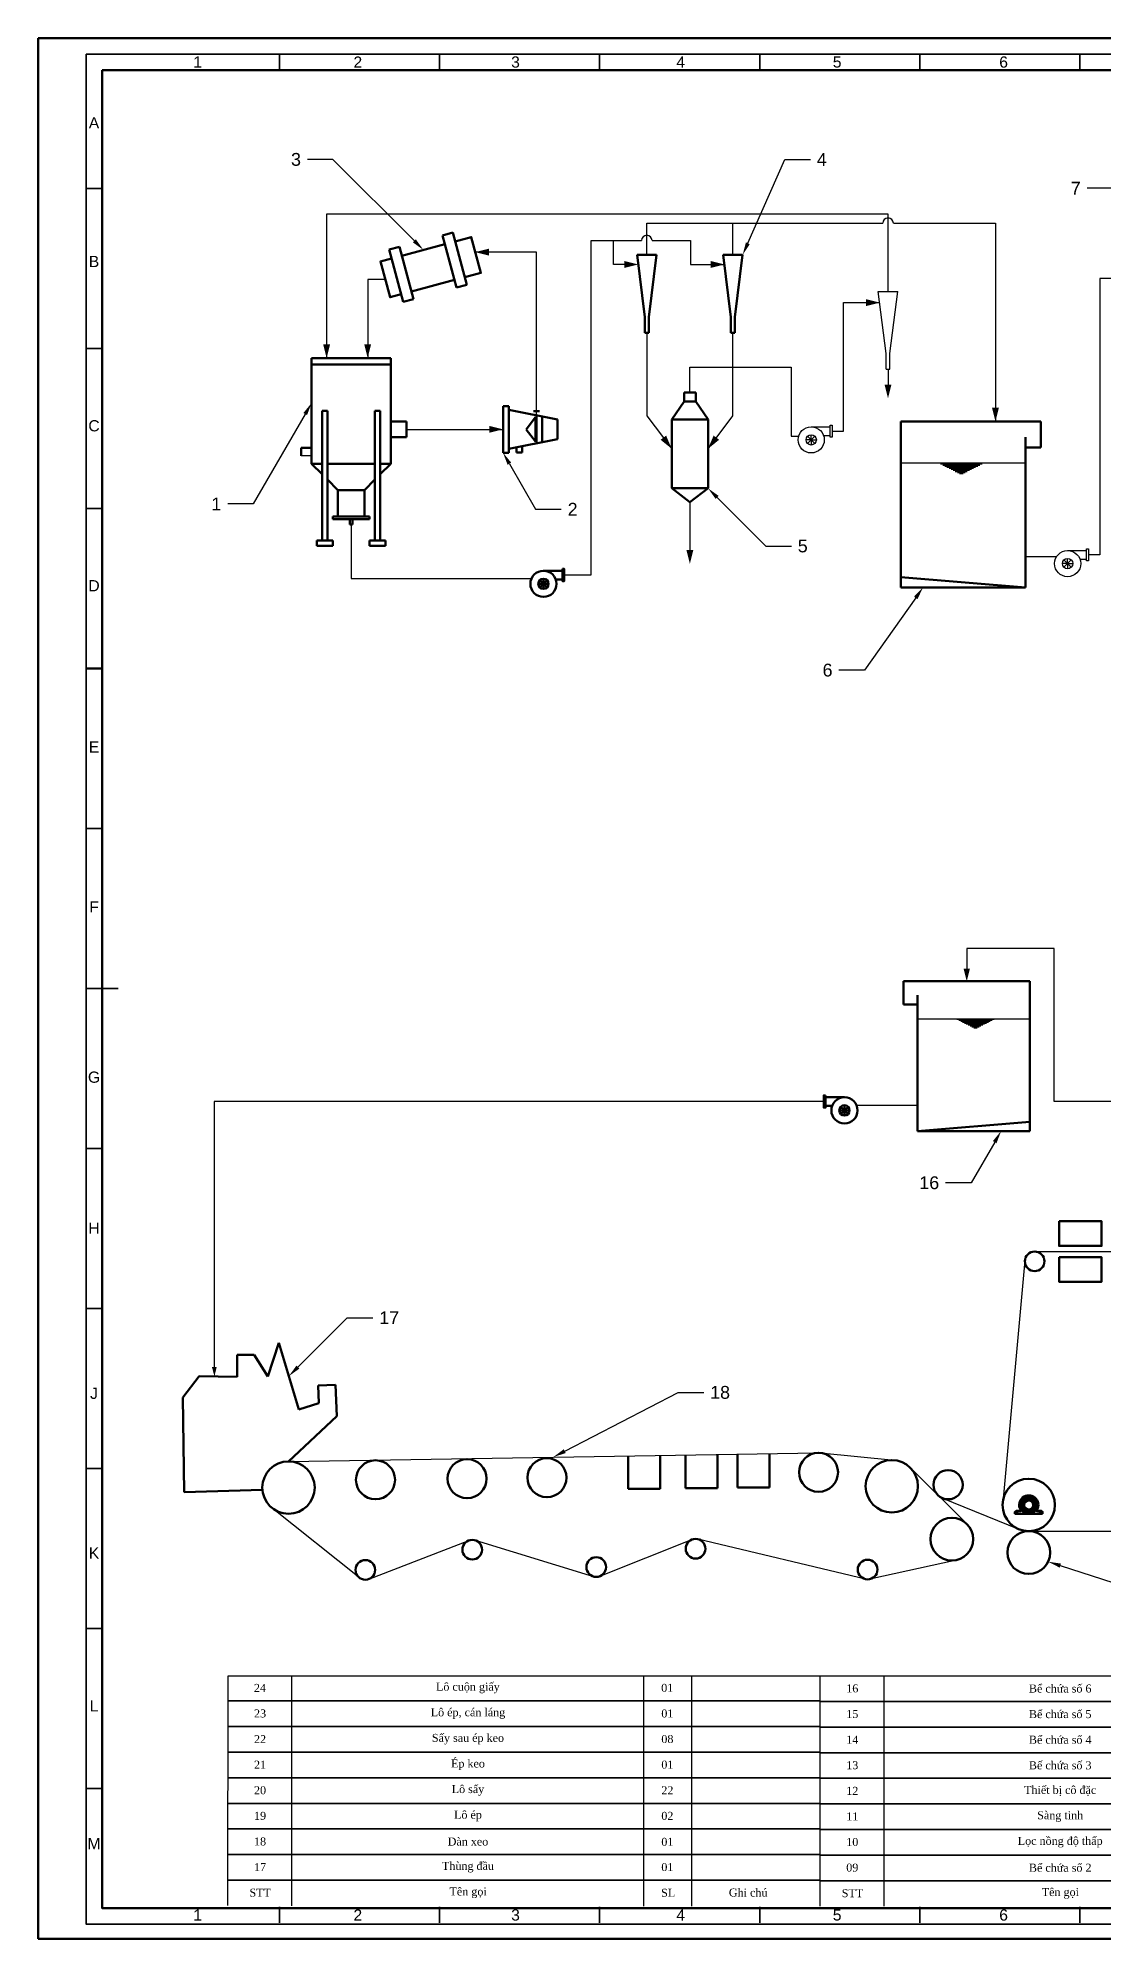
# Model space of a CAD drawing. Header units: millimetres. Extents: x 46 to 1471, y 49 to 643.
# Drawn here: x 46 to 379, y 49 to 643 of the extents above; entities that cross this region are included whole.
import ezdxf
from ezdxf import colors
from ezdxf.entities.mleader import LeaderData, LeaderLine
from ezdxf.enums import TextEntityAlignment as Align
from ezdxf.math import Vec2, Vec3

# ---------------------------------------------------------------- set-up
doc = ezdxf.new("R2010")
doc.units = ezdxf.units.MM
for name, pattern in [('ACAD_ISO02W100', [15, 12, -3]), ('ACAD_ISO04W100', [30, 24, -3, 0, -3]), ('Comos_1', [0])]:
    doc.linetypes.add(name, pattern=pattern)
doc.layers.get('0').update_dxf_attribs({"lineweight": 50})
for name, color, linetype, lineweight in [('11', 7, 'Continuous', 70), ('65', 7, 'Continuous', 50), ('chu', 7, 'Continuous', 25), ('Lien_Dam', 7, 'Continuous', 30), ('Lien_Manh', 7, 'Continuous', 30), ('NET MANH', 7, 'Continuous', 35), ('netdam', 7, 'Continuous', 50), ('netdut', 5, 'ACAD_ISO02W100', 25), ('netmanh', 1, 'Continuous', 25), ('truc', 3, 'ACAD_ISO04W100', 25)]:
    doc.layers.add(name, color=color, linetype=linetype, lineweight=lineweight)
doc.styles.get("Standard").update_dxf_attribs({"font": 'arial.ttf'})
doc.styles.add('VnArialH', font='VHARIAL.TTF', dxfattribs={"width": 0.8, "oblique": 15, "height": 5})

# ---------------------------------------------------------------- blocks, each defined once
blk = doc.blocks.new('*U227')
at = {"layer": 'netdam'}
for radius in [0.187, 0.101]:
    blk.add_circle((0, 0), radius, dxfattribs=at)
blk = doc.blocks.new('*U228')
at = {"layer": 'netdam', "color": 0, "linetype": 'ByBlock', "lineweight": -2, "transparency": 16777216}
for p, rotation in [((53.69, 13.21), 60.00000000000001), ((57.47, 15.39), 300.0000000000001), ((58.73, 13.21), 240), ((54.95, 11.02), 120), ((57.47, 11.02), 180)]:
    blk.add_blockref('*U227', p, dxfattribs=dict(at, rotation=rotation))
blk.add_blockref('*U227', (54.95, 15.39), dxfattribs=at)
blk = doc.blocks.new('*U225')
at = {"layer": 'netdam'}
blk.add_circle((0, 0), 0.036, dxfattribs=at)
at = {"layer": 'netmanh'}
blk.add_arc((0, 0), 0.0432, 278.54467, 194.54467, dxfattribs=at)
at = {"layer": 'truc'}
blk.add_line((0, 0.04), (0, -0.04), dxfattribs=at)
blk = doc.blocks.new('*U226')
at = {"layer": 'truc', "color": 0, "linetype": 'ByBlock', "lineweight": -2, "transparency": 16777216}
for p, rotation in [((188.43, 72.54), 59.99999999999999), ((191.12, 72.54), 299.9999999999999), ((188.43, 70.98), 120), ((189.77, 70.21), 180), ((191.12, 70.98), 240)]:
    blk.add_blockref('*U225', p, dxfattribs=dict(at, rotation=rotation))
blk.add_blockref('*U225', (189.77, 73.32), dxfattribs=at)

msp = doc.modelspace()

# ---------------------------------------------------------------- linework, layer by layer
for p, q in [((887.27, 643.31), (46.27, 643.31)), ((46.27, 643.31), (46.27, 49.31)), ((56.27, 643.31), (46.27, 643.31)), ((46.27, 643.31), (46.27, 633.31)), ((66.27, 446.31), (61.27, 446.31)), ((46.27, 49.31), (46.27, 59.31)), ((46.27, 49.31), (887.27, 49.31)), ((46.27, 49.31), (56.27, 49.31))]:
    msp.add_line(p, q)
for points in [[(233.82, 572.55, 0, 2.16, 0), (229.5, 572.55, 2.16, 2.16, 0)], [(311.88, 535.04, 2.16, 0, 0), (311.88, 530.72, 0, 0, 0)], [(345.45, 527.79, 2.16, 0, 0), (345.45, 523.47, 0, 0, 0)]]:
    msp.add_lwpolyline(points, format="xyseb")
at = {"layer": '11'}
msp.add_lwpolyline([(66.27, 633.31), (877.31, 633.31), (877.31, 58.98), (66.27, 58.98)], close=True, dxfattribs=at)
at = {"layer": '65', "color": 7, "linetype": 'Comos_1', "lineweight": 70}
for p, q in [((315.92, 523.47), (359.66, 523.47)), ((315.92, 523.47), (315.92, 471.63)), ((359.66, 515.37), (359.66, 523.47)), ((354.8, 471.63), (354.8, 518.61)), ((359.66, 515.37), (354.8, 515.37)), ((315.92, 474.87), (354.8, 471.63)), ((315.92, 471.63), (354.8, 471.63))]:
    msp.add_line(p, q, dxfattribs=at)
at = {"layer": '65', "color": 7, "linetype": 'Comos_1', "lineweight": 25}
for p, q in [((354.8, 510.51), (315.92, 510.51)), ((328.29, 510.21), (341.25, 510.21)), ((329.01, 509.86), (340.54, 509.86)), ((329.65, 509.53), (339.89, 509.53)), ((330.3, 509.21), (339.25, 509.21)), ((330.95, 508.89), (338.6, 508.89)), ((331.6, 508.56), (337.95, 508.56)), ((332.25, 508.24), (337.3, 508.24)), ((332.89, 507.91), (336.65, 507.91)), ((333.54, 507.59), (336.01, 507.59)), ((334.19, 507.27), (335.36, 507.27))]:
    msp.add_line(p, q, dxfattribs=at)
at = {"layer": 'Lien_Dam'}
for p, q in [((229.5, 572.55), (226.14, 572.55)), ((308.84, 564.13), (314.91, 564.13)), ((311.27, 544.69), (308.84, 564.13)), ((312.48, 544.69), (314.91, 564.13)), ((311.27, 539.83), (311.27, 544.69)), ((312.48, 539.83), (312.48, 544.69)), ((311.27, 539.83), (311.88, 539.83)), ((311.88, 539.83), (312.48, 539.83)), ((287.88, 517.74), (286.27, 517.74)), ((287.88, 517.74), (286.74, 518.88)), ((287.88, 517.74), (286.74, 516.6)), ((287.88, 521.83), (293.81, 521.83)), ((287.88, 517.74), (287.88, 519.35)), ((287.88, 517.74), (289.02, 518.88)), ((287.88, 517.74), (287.88, 516.13)), ((287.88, 517.74), (289.02, 516.6)), ((287.88, 517.74), (289.49, 517.74)), ((291.73, 519.14), (293.81, 519.14)), ((131.76, 512.78), (128.46, 512.78)), ((368, 483.17), (373.92, 483.17)), ((368, 479.08), (366.38, 479.08)), ((368, 479.08), (366.86, 480.22)), ((368, 479.08), (366.86, 477.93)), ((368, 479.08), (368, 480.69)), ((368, 479.08), (369.14, 480.22)), ((368, 479.08), (368, 477.46)), ((368, 479.08), (369.14, 477.93)), ((368, 479.08), (369.61, 479.08)), ((371.84, 480.48), (373.92, 480.48)), ((357.7, 264.13), (386.26, 264.13)), ((354.65, 261.34), (347.71, 185.68)), ((124.54, 198.56), (290.06, 201.24)), ((290.76, 201.21), (313.86, 198.93)), ((336.54, 179), (318.82, 196.59)), ((328.93, 187.03), (352.78, 177.35)), ((146.64, 162.24), (119.43, 183.98)), ((149.66, 161.78), (180.84, 173.81)), ((180.84, 173.81), (180.84, 173.81)), ((182.84, 173.88), (219.8, 162.59)), ((221.82, 162.68), (250.62, 174.11)), ((304.79, 161.78), (252.46, 174.24)), ((355.86, 176.75), (388.1, 176.75)), ((333.26, 167.72), (306.16, 161.77)), ((105.61, 59.74), (105.65, 131.52)), ((105.65, 131.52), (475.68, 131.52)), ((125.61, 59.72), (125.61, 131.52)), ((235.62, 59.61), (235.62, 131.52)), ((250.62, 59.61), (250.62, 131.52)), ((290.67, 59.56), (290.71, 131.69)), ((310.67, 59.55), (310.67, 131.52))]:
    msp.add_line(p, q, dxfattribs=at)
for points in [[(293.81, 522.38), (294.38, 522.38), (294.38, 518.61), (293.81, 518.61)], [(373.92, 483.72), (374.5, 483.72), (374.5, 479.95), (373.92, 479.95)]]:
    msp.add_lwpolyline(points, close=True, dxfattribs=at)
for centre, radius in [((287.88, 517.74), 4.09), ((287.88, 517.74), 1.61), ((368, 479.08), 4.09), ((368, 479.08), 1.61)]:
    msp.add_circle(centre, radius, dxfattribs=at)
at = {"layer": 'Lien_Manh'}
for p, q in [((311.88, 588.24), (136.45, 588.24)), ((136.45, 588.24), (136.45, 543.29)), ((311.88, 564.13), (311.88, 588.24)), ((236.49, 575.52), (236.49, 585.42)), ((236.49, 585.42), (310.22, 585.42)), ((263.42, 575.52), (263.42, 585.42)), ((313.54, 585.42), (345.45, 585.42)), ((345.45, 585.42), (345.45, 523.47)), ((202.03, 576.41), (182.89, 576.41)), ((202.03, 525.37), (202.03, 576.41)), ((219.1, 475.52), (219.1, 580)), ((219.1, 580), (234.83, 580)), ((226.14, 572.55), (226.14, 580)), ((238.15, 580), (250.17, 580)), ((250.17, 580), (250.17, 572.55)), ((250.17, 572.55), (260.75, 572.55)), ((154.76, 567.89), (149.28, 567.89)), ((149.28, 567.89), (149.28, 543.29)), ((382.52, 568.2), (378.04, 568.2)), ((378.04, 568.2), (378.04, 481.83)), ((297.97, 520.5), (297.97, 560.63)), ((297.97, 560.63), (309.28, 560.63)), ((236.49, 551.22), (236.49, 525.27)), ((263.42, 525.27), (263.42, 551.22)), ((249.95, 532.5), (249.95, 540.51)), ((249.95, 540.51), (281.6, 540.51)), ((281.6, 540.51), (281.6, 518.92)), ((311.88, 539.83), (311.88, 535.04)), ((236.49, 525.27), (244.28, 514.97)), ((255.63, 514.97), (263.42, 525.27)), ((161.44, 521.03), (191.57, 521.03)), ((281.6, 518.92), (283.96, 518.92)), ((294.38, 520.5), (297.97, 520.5)), ((249.95, 498.31), (249.95, 483.33)), ((144.13, 491.34), (144.13, 474.44)), ((354.8, 481.35), (364.6, 481.35)), ((378.04, 481.83), (374.5, 481.83)), ((210.71, 475.52), (219.1, 475.52)), ((144.13, 474.44), (200.48, 474.44)), ((363.82, 358.85), (336.48, 358.85)), ((336.48, 358.85), (336.48, 352.47)), ((363.82, 310.99), (363.82, 358.85)), ((101.36, 310.99), (101.36, 228.08)), ((291.77, 310.99), (101.36, 310.99)), ((321.13, 309.74), (302.07, 309.74)), ((381.88, 310.99), (363.82, 310.99))]:
    msp.add_line(p, q, dxfattribs=at)
for points in [[(182.89, 576.41, 0, 2.16, 0), (187.21, 576.41, 2.16, 2.16, 0)], [(260.75, 572.55, 0, 2.16, 0), (256.43, 572.55, 2.16, 2.16, 0)], [(309.28, 560.63, 0, 2.16, 0), (304.96, 560.63, 2.16, 2.16, 0)], [(136.45, 543.29, 0, 2.16, 0), (136.45, 547.61, 2.16, 2.16, 0)], [(149.28, 543.29, 0, 2.16, 0), (149.28, 547.61, 2.16, 2.16, 0)], [(191.57, 521.03, 0, 2.16, 0), (187.25, 521.03, 2.16, 2.16, 0)], [(244.28, 514.97, 0, 2.16, 0), (241.68, 518.42, 2.16, 2.16, 0)], [(255.63, 514.97, 0, 2.16, 0), (258.23, 518.42, 2.16, 2.16, 0)], [(249.95, 483.33, 2.16, 0, 0), (249.95, 479.01, 0, 0, 0)], [(336.48, 352.47, 1.95, 0, 0), (336.48, 348.57, 0, 0, 0)]]:
    msp.add_lwpolyline(points, format="xyseb", dxfattribs=at)
for centre in [(311.88, 585.42), (236.49, 580)]:
    msp.add_arc(centre, 1.66, 0, 180, dxfattribs=at)
at = {"layer": 'NET MANH'}
for p, q in [((121.77, 633.31), (121.77, 638.31)), ((171.77, 633.31), (171.77, 638.31)), ((221.77, 633.31), (221.77, 638.31)), ((271.77, 633.31), (271.77, 638.31)), ((321.77, 633.31), (321.77, 638.31)), ((371.77, 633.31), (371.77, 638.31)), ((66.27, 596.31), (61.27, 596.31)), ((66.27, 546.31), (61.27, 546.31)), ((66.27, 496.31), (61.27, 496.31)), ((66.27, 396.31), (61.27, 396.31)), ((71.27, 346.31), (61.27, 346.31)), ((66.27, 296.31), (61.27, 296.31)), ((66.27, 246.31), (61.27, 246.31)), ((66.27, 196.31), (61.27, 196.31)), ((66.27, 146.31), (61.27, 146.31)), ((105.65, 123.69), (290.62, 123.69)), ((290.74, 123.52), (475.68, 123.52)), ((105.68, 115.69), (290.62, 115.69)), ((290.74, 115.52), (475.68, 115.52)), ((105.68, 107.69), (290.62, 107.69)), ((290.74, 107.52), (420.68, 107.52)), ((66.27, 96.31), (61.27, 96.31)), ((105.68, 99.69), (290.62, 99.69)), ((290.74, 99.52), (475.68, 99.52)), ((105.68, 91.69), (290.62, 91.69)), ((290.74, 91.52), (475.68, 91.52)), ((105.68, 83.69), (290.62, 83.69)), ((290.74, 83.52), (475.68, 83.52)), ((105.68, 75.69), (290.62, 75.69)), ((290.74, 75.52), (475.68, 75.52)), ((105.68, 67.69), (290.62, 67.69)), ((290.74, 67.52), (475.68, 67.52)), ((121.77, 59.31), (121.77, 54.31)), ((171.77, 59.31), (171.77, 54.31)), ((221.77, 59.31), (221.77, 54.31)), ((271.77, 59.31), (271.77, 54.31)), ((321.77, 59.31), (321.77, 54.31)), ((371.77, 59.31), (371.77, 54.31))]:
    msp.add_line(p, q, dxfattribs=at)
msp.add_lwpolyline([(61.27, 638.31), (882.31, 638.31), (882.31, 53.98), (61.27, 53.98)], close=True, dxfattribs=at)
at = {"layer": 'netdam'}
for p, q in [((175.92, 582.51), (172.69, 581.64)), ((180.29, 566.22), (175.92, 582.51)), ((159.25, 578.04), (156.01, 577.18)), ((156.01, 577.18), (160.38, 560.88)), ((163.61, 561.75), (159.25, 578.04)), ((172.69, 581.64), (177.05, 565.35)), ((233.45, 575.52), (239.53, 575.52)), ((235.88, 556.08), (233.45, 575.52)), ((237.1, 556.08), (239.53, 575.52)), ((260.38, 575.52), (266.45, 575.52)), ((262.81, 556.08), (260.38, 575.52)), ((264.02, 556.08), (266.45, 575.52)), ((177.05, 565.35), (180.29, 566.22)), ((160.38, 560.88), (163.61, 561.75)), ((235.88, 551.22), (235.88, 556.08)), ((237.1, 551.22), (237.1, 556.08)), ((262.81, 551.22), (262.81, 556.08)), ((264.02, 551.22), (264.02, 556.08)), ((235.88, 551.22), (236.49, 551.22)), ((236.49, 551.22), (237.1, 551.22)), ((262.81, 551.22), (263.42, 551.22)), ((263.42, 551.22), (264.02, 551.22)), ((131.76, 543.29), (131.76, 515.25)), ((156.5, 543.29), (131.76, 543.29)), ((131.76, 541.34), (156.5, 541.34)), ((156.5, 523.5), (156.5, 543.29)), ((248.13, 529.76), (244.28, 524.09)), ((248.13, 532.5), (251.78, 532.5)), ((248.13, 532.5), (248.13, 529.76)), ((248.13, 529.76), (251.78, 529.76)), ((251.78, 532.5), (251.78, 529.76)), ((251.78, 529.76), (255.63, 524.09)), ((135.05, 526.8), (135.05, 486.28)), ((135.05, 526.8), (136.7, 526.8)), ((136.7, 526.8), (136.7, 486.28)), ((153.2, 526.8), (151.55, 526.8)), ((151.55, 526.8), (151.55, 486.28)), ((153.2, 526.8), (153.2, 486.28)), ((161.44, 523.5), (156.5, 523.5)), ((156.5, 523.5), (156.5, 518.55)), ((161.44, 518.55), (161.44, 523.5)), ((193.4, 528.32), (191.57, 528.32)), ((191.57, 528.32), (191.57, 513.74)), ((193.4, 527.1), (193.4, 528.32)), ((193.4, 527.1), (193.4, 514.95)), ((208.58, 524.06), (193.4, 527.1)), ((201.73, 524.83), (198.81, 521.03)), ((202.03, 526.75), (201.08, 526.75)), ((201.73, 524.83), (201.73, 517.22)), ((202.03, 526.75), (202.98, 526.75)), ((202.03, 525.37), (202.03, 516.68)), ((203.82, 525.02), (203.82, 517.03)), ((208.58, 517.99), (208.58, 524.06)), ((244.28, 524.09), (244.28, 502.61)), ((255.63, 524.09), (244.28, 524.09)), ((255.63, 502.61), (255.63, 524.09)), ((156.5, 510.3), (156.5, 518.55)), ((156.5, 518.55), (161.44, 518.55)), ((193.4, 514.95), (208.58, 517.99)), ((201.73, 517.22), (198.81, 521.03)), ((128.46, 512.78), (128.46, 515.25)), ((128.46, 515.25), (131.76, 515.25)), ((131.76, 515.25), (131.76, 512.78)), ((131.76, 512.78), (131.76, 510.3)), ((191.57, 513.74), (193.4, 513.74)), ((193.4, 513.74), (193.4, 514.95)), ((195.78, 515.43), (195.78, 513.84)), ((195.78, 513.84), (197.6, 513.84)), ((197.6, 513.84), (197.6, 515.79)), ((131.76, 510.3), (135.05, 510.3)), ((131.76, 510.3), (135.05, 507.01)), ((136.7, 510.3), (151.55, 510.3)), ((136.7, 505.36), (140, 502.06)), ((148.25, 502.06), (151.55, 505.36)), ((153.2, 510.3), (156.5, 510.3)), ((153.2, 507.01), (156.5, 510.3)), ((140, 502.06), (148.25, 502.06)), ((140, 502.06), (140, 493.81)), ((148.25, 493.81), (148.25, 502.06)), ((244.28, 502.61), (255.63, 502.61)), ((244.28, 502.61), (249.95, 498.31)), ((249.95, 498.31), (255.63, 502.61)), ((140, 493.81), (138.35, 493.81)), ((138.35, 493.81), (138.35, 492.99)), ((140, 493.81), (148.25, 493.81)), ((149.9, 493.81), (148.25, 493.81)), ((149.9, 492.99), (149.9, 493.81)), ((149.9, 493.81), (149.9, 492.99)), ((138.35, 492.99), (149.9, 492.99)), ((143.71, 492.99), (143.71, 491.34)), ((143.71, 491.34), (144.54, 491.34)), ((144.54, 492.99), (144.54, 491.34)), ((135.05, 486.28), (133.4, 486.28)), ((133.4, 486.28), (133.4, 484.63)), ((133.4, 484.63), (138.35, 484.63)), ((136.7, 486.28), (135.05, 486.28)), ((138.35, 486.28), (136.7, 486.28)), ((138.35, 484.63), (138.35, 486.28)), ((149.9, 484.63), (149.9, 486.28)), ((149.9, 486.28), (151.55, 486.28)), ((154.85, 484.63), (149.9, 484.63)), ((151.55, 486.28), (153.2, 486.28)), ((153.2, 486.28), (154.85, 486.28)), ((154.85, 486.28), (154.85, 484.63)), ((204.21, 476.85), (210.14, 476.85)), ((204.21, 472.76), (202.6, 472.76)), ((204.21, 472.76), (203.07, 473.9)), ((204.21, 472.76), (203.07, 471.62)), ((204.21, 472.76), (204.21, 474.37)), ((204.21, 472.76), (205.35, 473.9)), ((204.21, 472.76), (204.21, 471.14)), ((204.21, 472.76), (205.35, 471.62)), ((204.21, 472.76), (205.82, 472.76)), ((208.06, 474.16), (210.14, 474.16)), ((298.27, 312.32), (292.34, 312.32)), ((294.42, 309.63), (292.34, 309.63)), ((298.27, 308.23), (297.13, 309.37)), ((298.27, 308.23), (298.27, 309.84)), ((298.27, 308.23), (299.41, 309.37)), ((298.27, 308.23), (296.66, 308.23)), ((298.27, 308.23), (297.13, 307.09)), ((298.27, 308.23), (298.27, 306.62)), ((298.27, 308.23), (299.88, 308.23)), ((298.27, 308.23), (299.41, 307.09)), ((108.45, 225), (108.53, 231.87)), ((108.53, 231.87), (113.83, 231.81)), ((113.83, 231.81), (113.83, 231.81)), ((113.83, 231.81), (118.07, 225.12)), ((118.07, 225.12), (121.52, 235.6)), ((121.52, 235.6), (127.82, 214.81)), ((91.49, 218.48), (96.63, 225.13)), ((96.63, 225.13), (108.45, 225)), ((133.84, 222.24), (139.22, 222.46)), ((134.06, 216.7), (133.84, 222.24)), ((139.22, 222.46), (139.62, 212.63)), ((91.89, 188.89), (91.49, 218.48)), ((127.82, 214.81), (134.06, 216.7)), ((139.62, 212.63), (124.54, 198.56)), ((230.65, 200.28), (230.65, 189.98)), ((240.65, 189.98), (240.65, 200.44)), ((248.56, 200.57), (248.56, 190.2)), ((248.56, 200.57), (248.56, 190.2)), ((258.56, 190.2), (258.56, 200.73)), ((258.56, 190.2), (258.56, 200.73)), ((264.79, 200.83), (264.79, 190.4)), ((274.79, 190.4), (274.79, 201)), ((248.56, 190.2), (258.56, 190.2)), ((248.56, 190.2), (258.56, 190.2)), ((264.79, 190.4), (274.79, 190.4)), ((91.89, 188.89), (116.38, 189.7)), ((230.65, 189.98), (240.65, 189.98)), ((351.54, 182.2), (351.54, 182.78)), ((355.86, 182.2), (351.54, 182.2)), ((351.61, 182.85), (353.36, 183.02)), ((351.83, 182.99), (351.83, 182.94)), ((351.9, 183.06), (353.3, 183.06)), ((355.57, 182.23), (355.57, 182.34)), ((355.86, 182.2), (360.18, 182.2)), ((356.15, 182.23), (356.15, 182.34)), ((360.12, 182.85), (358.37, 183.02)), ((359.82, 183.06), (358.42, 183.06)), ((359.89, 182.99), (359.89, 182.94)), ((360.18, 182.2), (360.18, 182.78))]:
    msp.add_line(p, q, dxfattribs=at)
at = {"layer": 'netdam', "color": 7, "linetype": 'Comos_1', "lineweight": 70}
for p, q in [((356.23, 348.57), (316.74, 348.57)), ((316.74, 341.26), (316.74, 348.57)), ((356.23, 348.57), (356.23, 301.77)), ((316.74, 341.26), (321.13, 341.26)), ((321.13, 301.77), (321.13, 344.19)), ((356.23, 304.7), (321.13, 301.77)), ((356.23, 301.77), (321.13, 301.77))]:
    msp.add_line(p, q, dxfattribs=at)
at = {"layer": 'netdam', "color": 7, "linetype": 'Comos_1', "lineweight": 25}
for p, q in [((321.13, 336.87), (356.23, 336.87)), ((345.05, 336.61), (333.35, 336.61)), ((344.41, 336.29), (334, 336.29)), ((343.82, 336), (334.58, 336)), ((343.24, 335.7), (335.17, 335.7)), ((342.65, 335.41), (335.75, 335.41)), ((342.07, 335.12), (336.34, 335.12)), ((341.48, 334.83), (336.92, 334.83)), ((340.9, 334.53), (337.51, 334.53)), ((340.31, 334.24), (338.09, 334.24)), ((339.73, 333.95), (338.68, 333.95))]:
    msp.add_line(p, q, dxfattribs=at)
at = {"layer": 'netdam'}
for points in [[(173.42, 578.89), (159.98, 575.29)], [(179.66, 568.56), (184.64, 569.9), (181.64, 581.09), (176.66, 579.76)], [(156.75, 574.42), (153.26, 573.49), (156.26, 562.29), (159.75, 563.23)], [(162.98, 564.09), (176.42, 567.7)]]:
    msp.add_lwpolyline(points, dxfattribs=at)
for points in [[(210.14, 477.4), (210.71, 477.4), (210.71, 473.63), (210.14, 473.63)], [(292.34, 312.88), (291.77, 312.88), (291.77, 309.1), (292.34, 309.1)], [(365.33, 273.58), (378.63, 273.58), (378.63, 265.9), (365.33, 265.9)], [(365.33, 262.35), (378.63, 262.35), (378.63, 254.68), (365.33, 254.68)]]:
    msp.add_lwpolyline(points, close=True, dxfattribs=at)
msp.add_lwpolyline([(101.36, 228.08, 1.5, 0, 0), (101.4, 225.08, 0, 0, 0)], format="xyseb", dxfattribs=at)
for centre, radius in [((204.21, 472.76), 4.09), ((204.21, 472.76), 1.61), ((298.27, 308.23), 4.09), ((298.27, 308.23), 1.61), ((357.7, 261.06), 3.07), ((124.54, 190.37), 8.18), ((151.73, 192.79), 6.1), ((180.35, 193.15), 6.1), ((205.29, 193.46), 6.1), ((290.16, 195.14), 6.1), ((313.06, 190.78), 8.18), ((330.65, 191.25), 4.56), ((355.86, 184.93), 8.18), ((355.86, 184.93), 2.3), ((355.86, 184.93), 1.92), ((355.86, 184.93), 1.7), ((355.86, 184.93), 1.41), ((331.82, 174.25), 6.69), ((355.86, 182.41), 0.114), ((181.95, 170.95), 3.07), ((251.75, 171.26), 3.07), ((355.86, 170.06), 6.69), ((148.56, 164.64), 3.07), ((220.69, 165.53), 3.07), ((305.5, 164.76), 3.07)]:
    msp.add_circle(centre, radius, dxfattribs=at)
for centre, radius, start, end in [((355.86, 184.93), 3, 331.15406, 208.84594), ((355.86, 184.93), 2.72, 276.07566, 263.92434), ((351.61, 182.78), 0.072, 96, 180), ((351.76, 182.94), 0.072, 276, 0), ((351.9, 182.99), 0.072, 90, 180), ((352.99, 183.35), 0.288, 270, 28.84594), ((353.3, 183.35), 0.288, 270, 31.75686), ((353.33, 183.31), 0.288, 275.45498, 32.73081), ((355.86, 182.34), 0.288, 0, 180), ((358.39, 183.31), 0.288, 147.26919, 264.54502), ((358.42, 183.35), 0.288, 148.24314, 270), ((358.74, 183.35), 0.288, 151.15406, 270), ((359.82, 182.99), 0.072, 0, 90), ((359.97, 182.94), 0.072, 180, 264), ((360.11, 182.78), 0.072, 0, 84)]:
    msp.add_arc(centre, radius, start, end, dxfattribs=at)
at = {"layer": 'netdut'}
for p, q in [((351.9, 183.03), (351.9, 183.06)), ((352.26, 183.03), (351.9, 183.03)), ((352.05, 182.2), (352.05, 183.03)), ((352.26, 182.2), (352.26, 183.03)), ((352.26, 183.03), (352.62, 183.03)), ((352.48, 182.2), (352.48, 183.03)), ((352.62, 183.03), (352.62, 183.06)), ((359.1, 183.03), (359.1, 183.06)), ((359.46, 183.03), (359.1, 183.03)), ((359.25, 182.2), (359.25, 183.03)), ((359.46, 182.2), (359.46, 183.03)), ((359.46, 183.03), (359.82, 183.03)), ((359.68, 182.2), (359.68, 183.03)), ((359.82, 183.03), (359.82, 183.06))]:
    msp.add_line(p, q, dxfattribs=at)
at = {"layer": 'netmanh'}
msp.add_arc((355.86, 182.41), 0.144, 255, 215, dxfattribs=at)
at = {"layer": 'truc'}
for radius in [2.52, 1.56]:
    msp.add_circle((355.86, 184.93), radius, dxfattribs=at)

# ---------------------------------------------------------------- block references
at = {"layer": 'netdam'}
msp.add_blockref('*U228', (299.65, 171.73), dxfattribs=at)
at = {"layer": 'truc'}
msp.add_blockref('*U226', (166.09, 113.17), dxfattribs=at)

# ---------------------------------------------------------------- texts
at = {"style": 'VnArialH'}
for s, p in [('1', (96.14, 635.81)), ('2', (146.2, 635.81)), ('3', (195.48, 635.81)), ('4', (247.1, 635.81)), ('5', (295.98, 635.81)), ('6', (347.99, 635.81)), ('A', (63.77, 616.81)), ('B', (63.77, 573.49)), ('c', (63.77, 522.15)), ('d', (63.77, 472.17)), ('e', (63.77, 421.8)), ('f', (63.77, 371.82)), ('g', (63.77, 318.61)), ('h', (63.77, 271.42)), ('j', (63.77, 219.79)), ('k', (63.77, 169.91)), ('l', (63.77, 122.16)), ('m', (63.77, 79.11)), ('1', (96.14, 56.81)), ('2', (146.2, 56.81)), ('3', (195.48, 56.81)), ('4', (247.1, 56.81)), ('5', (295.98, 56.81)), ('6', (347.99, 56.81))]:
    msp.add_text(s, height=3.5, dxfattribs=at).set_placement(p, align=Align.MIDDLE)
at = {"layer": 'chu', "char_height": 2.5, "attachment_point": 5}
for s, width, heights, insert in [('{\\fTimes New Roman|b0|i0|c0|p18;24}', 19.9369, [0], (115.62, 127.77)), ('{\\fTimes New Roman|b0|i0|c0|p18;Lô cuộn giấy}', 110, [0], (180.59, 127.74)), ('{\\fTimes New Roman|b0|i0|c0|p18;01}', 8.1609, [0], (242.89, 127.77)), ('{\\fTimes New Roman|b0|i0|c0|p18;16}', 19.9369, [0], (300.71, 127.6)), ('{\\fTimes New Roman|b0|i0|c0|p18;Bể chứa số 6}', 110, [0], (365.68, 127.56)), ('{\\fTimes New Roman|b0|i0|c0|p18;23}', 19.9369, [0], (115.65, 119.77)), ('{\\fTimes New Roman|b0|i0|c0|p18;Lô ép, cán láng}', 110, [0], (180.62, 119.74)), ('{\\fTimes New Roman|b0|i0|c0|p18;01}', 8.1609, [0], (242.93, 119.77)), ('{\\fTimes New Roman|b0|i0|c0|p18;15}', 19.9369, [0], (300.71, 119.6)), ('{\\fTimes New Roman|b0|i0|c0|p18;Bể chứa số 5}', 110, [0], (365.68, 119.56)), ('{\\fTimes New Roman|b0|i0|c0|p18;22}', 19.9369, [0], (115.65, 111.77)), ('{\\fTimes New Roman|b0|i0|c0|p18;Sấy sau ép keo}', 110, [0], (180.62, 111.74)), ('{\\fTimes New Roman|b0|i0|c0|p18;08}', 5.4037, [2.54], (242.93, 111.77)), ('{\\fTimes New Roman|b0|i0|c0|p18;14}', 19.9369, [0], (300.71, 111.6)), ('{\\fTimes New Roman|b0|i0|c0|p18;Bể chứa số 4}', 110, [0], (365.68, 111.56)), ('{\\fTimes New Roman|b0|i0|c0|p18;21}', 19.9369, [0], (115.65, 103.77)), ('{\\fTimes New Roman|b0|i0|c0|p18;Ép keo}', 110, [0], (180.62, 103.74)), ('{\\fTimes New Roman|b0|i0|c0|p18;01}', 8.1609, [0], (242.93, 103.77)), ('{\\fTimes New Roman|b0|i0|c0|p18;13}', 19.9369, [0], (300.71, 103.6)), ('{\\fTimes New Roman|b0|i0|c0|p18;Bế chứa số 3}', 110, [0], (365.68, 103.56)), ('{\\fTimes New Roman|b0|i0|c0|p18;20}', 19.9369, [0], (115.65, 95.77)), ('{\\fTimes New Roman|b0|i0|c0|p18;Lô sấy}', 110, [0], (180.62, 95.74)), ('{\\fTimes New Roman|b0|i0|c0|p18;22}', 8.1609, [0], (242.93, 95.77)), ('{\\fTimes New Roman|b0|i0|c0|p18;12}', 19.9369, [0], (300.71, 95.6)), ('{\\fTimes New Roman|b0|i0|c0|p18;Thiết bị cô đặc}', 110, [0], (365.68, 95.56)), ('{\\fTimes New Roman|b0|i0|c0|p18;Lô ép}', 110, [0], (180.62, 87.74)), ('{\\fTimes New Roman|b0|i0|c0|p18;Sàng tinh}', 110, [0], (365.68, 87.56)), ('{\\fTimes New Roman|b0|i0|c0|p18;19}', 19.9369, [0], (115.65, 87.77)), ('{\\fTimes New Roman|b0|i0|c0|p18;02}', 8.1609, [0], (242.93, 87.77)), ('{\\fTimes New Roman|b0|i0|c0|p18;11}', 19.9369, [0], (300.71, 87.6)), ('{\\fTimes New Roman|b0|i0|c0|p18;18}', 19.9369, [0], (115.65, 79.77)), ('{\\fTimes New Roman|b0|i0|c0|p18;Dàn xeo}', 110, [0], (180.62, 79.74)), ('{\\fTimes New Roman|b0|i0|c0|p18;01}', 8.1609, [0], (242.93, 79.65)), ('{\\fTimes New Roman|b0|i0|c0|p18;10}', 19.9369, [0], (300.71, 79.6)), ('{\\fTimes New Roman|b0|i0|c0|p18;Lọc nồng độ thấp}', 110, [0], (365.68, 79.56)), ('{\\fTimes New Roman|b0|i0|c0|p18;17}', 19.9369, [0], (115.65, 71.77)), ('{\\fTimes New Roman|b0|i0|c0|p18;Thùng đầu}', 110, [0], (180.62, 71.74)), ('{\\fTimes New Roman|b0|i0|c0|p18;01}', 8.1609, [0], (242.93, 71.77)), ('{\\fTimes New Roman|b0|i0|c0|p18;09}', 19.9369, [0], (300.71, 71.6)), ('{\\fTimes New Roman|b0|i0|c0|p18;Bể chứa số 2}', 110, [0], (365.68, 71.56)), ('{\\fTimes New Roman|b0|i0|c0|p18;Tên gọi}', 110, [0], (180.67, 63.74)), ('{\\fTimes New Roman|b0|i0|c0|p18;Tên gọi}', 110, [0], (365.73, 63.56)), ('{\\fTimes New Roman|b0|i0|c0|p18;STT}', 19.9369, [0], (115.7, 63.77)), ('{\\fTimes New Roman|b0|i0|c0|p18;SL}', 15, [0], (243.17, 63.73)), ('{\\fTimes New Roman|b0|i0|c0|p18;Ghi chú}', 35, [0], (268.17, 63.8)), ('{\\fTimes New Roman|b0|i0|c0|p18;STT}', 19.9369, [0], (300.76, 63.6))]:
    msp.add_mtext_dynamic_manual_height_columns(s, width=width, gutter_width=12.5, heights=heights, dxfattribs=dict(at, insert=insert))

# ---------------------------------------------------------------- leaders
at = {"layer": 'chu'}
ml = msp.add_multileader_mtext('Standard', dxfattribs=at)
ml.set_content('3', color=256)
ml.set_leader_properties()
ml.build(insert=Vec2(0, 0))
ctx = ml.context
ctx.base_point, ctx.plane_origin = Vec3(123.82, 605.35), Vec3(166.7, 577.09)
ctx.text_align_type = 2
notes = []
notes.append((ctx, [(0, (1, 1, 0), (138.44, 605.35), (-1, 0), 8, [(0, [(166.7, 577.09)], 0, [])])]))
ctx.mtext.insert, ctx.mtext.alignment, ctx.mtext.flow_direction = Vec3(128.44, 607.39), 3, 5
ml = msp.add_multileader_mtext('Standard', dxfattribs=at)
ml.set_content('4', color=256)
ml.set_leader_properties()
ml.build(insert=Vec2(0, 0))
ctx = ml.context
ctx.base_point, ctx.plane_origin = Vec3(287.62, 605.35), Vec3(266.45, 575.52)
notes.append((ctx, [(0, (1, 1, 0), (279.62, 605.35), (1, 0), 8, [(0, [(266.45, 575.52)], 0, [])])]))
ctx.mtext.insert, ctx.mtext.flow_direction = Vec3(289.62, 607.35), 5
ml = msp.add_multileader_mtext('Standard', dxfattribs=at)
ml.set_content('7', color=256)
ml.set_leader_properties()
ml.build(insert=Vec2(0, 0))
ctx = ml.context
ctx.base_point, ctx.plane_origin = Vec3(367.51, 596.39), Vec3(396.56, 576.82)
ctx.text_align_type = 2
notes.append((ctx, [(0, (1, 1, 0), (382.1, 596.39), (-1, 0), 8, [(0, [(396.56, 576.82)], 0, [])])]))
ctx.mtext.insert, ctx.mtext.alignment, ctx.mtext.flow_direction = Vec3(372.1, 598.39), 3, 5
ml = msp.add_multileader_mtext('Standard', dxfattribs=at)
ml.set_content('1', color=256)
ml.set_leader_properties()
ml.build(insert=Vec2(0, 0))
ctx = ml.context
ctx.base_point, ctx.plane_origin = Vec3(100.07, 497.72), Vec3(131.76, 529.27)
ctx.text_align_type = 2
notes.append((ctx, [(0, (1, 1, 0), (113.54, 497.72), (-1, 0), 8, [(0, [(131.76, 529.27)], 0, [])])]))
ctx.mtext.insert, ctx.mtext.alignment, ctx.mtext.flow_direction = Vec3(103.54, 499.72), 3, 5
ml = msp.add_multileader_mtext('Standard', dxfattribs=at)
ml.set_content('2', color=256)
ml.set_leader_properties()
ml.build(insert=Vec2(0, 0))
ctx = ml.context
ctx.base_point, ctx.plane_origin = Vec3(209.77, 496.07), Vec3(191.57, 513.74)
notes.append((ctx, [(0, (1, 1, 0), (201.77, 496.07), (1, 0), 8, [(0, [(191.57, 513.74)], 0, [])])]))
ctx.mtext.insert, ctx.mtext.flow_direction = Vec3(211.77, 498.07), 5
ml = msp.add_multileader_mtext('Standard', dxfattribs=at)
ml.set_content('5', color=256)
ml.set_leader_properties()
ml.build(insert=Vec2(0, 0))
ctx = ml.context
ctx.base_point, ctx.plane_origin = Vec3(281.67, 484.57), Vec3(255.63, 502.61)
notes.append((ctx, [(0, (1, 1, 0), (273.67, 484.57), (1, 0), 8, [(0, [(255.63, 502.61)], 0, [])])]))
ctx.mtext.insert, ctx.mtext.flow_direction = Vec3(283.67, 486.6), 5
ml = msp.add_multileader_mtext('Standard', dxfattribs=at)
ml.set_content('6', color=256)
ml.set_leader_properties()
ml.build(insert=Vec2(0, 0))
ctx = ml.context
ctx.base_point, ctx.plane_origin = Vec3(289.9, 445.77), Vec3(322.84, 471.63)
ctx.text_align_type = 2
notes.append((ctx, [(0, (1, 1, 0), (304.54, 445.77), (-1, 0), 8, [(0, [(322.84, 471.63)], 0, [])])]))
ctx.mtext.insert, ctx.mtext.alignment, ctx.mtext.flow_direction = Vec3(294.54, 447.81), 3, 5
ml = msp.add_multileader_mtext('Standard', dxfattribs=at)
ml.set_content('16', color=256)
ml.set_leader_properties()
ml.build(insert=Vec2(0, 0))
ctx = ml.context
ctx.base_point, ctx.plane_origin = Vec3(320.51, 285.58), Vec3(347.21, 301.77)
ctx.text_align_type = 2
notes.append((ctx, [(0, (1, 1, 0), (337.86, 285.58), (-1, 0), 8, [(0, [(347.21, 301.77)], 0, [])])]))
ctx.mtext.insert, ctx.mtext.alignment, ctx.mtext.flow_direction = Vec3(327.86, 287.62), 3, 5
ml = msp.add_multileader_mtext('Standard', dxfattribs=at)
ml.set_content('17', color=256)
ml.set_leader_properties()
ml.build(insert=Vec2(0, 0))
ctx = ml.context
ctx.base_point, ctx.plane_origin = Vec3(150.91, 243.44), Vec3(124.67, 225.2)
notes.append((ctx, [(0, (1, 1, 0), (142.91, 243.44), (1, 0), 8, [(0, [(124.67, 225.2)], 0, [])])]))
ctx.mtext.insert, ctx.mtext.flow_direction = Vec3(152.91, 245.44), 5
ml = msp.add_multileader_mtext('Standard', dxfattribs=at)
ml.set_content('18', color=256)
ml.set_leader_properties()
ml.build(insert=Vec2(0, 0))
ctx = ml.context
ctx.base_point, ctx.plane_origin = Vec3(254.29, 220.08), Vec3(226.03, 199.81)
notes.append((ctx, [(0, (1, 1, 0), (246.29, 220.08), (1, 0), 8, [(0, [(207.3, 199.9)], 0, [])])]))
ctx.mtext.insert, ctx.mtext.flow_direction = Vec3(256.29, 222.11), 5
ml = msp.add_multileader_mtext('Standard', dxfattribs=at)
ml.set_content('19', color=256)
ml.set_leader_properties()
ml.build(insert=Vec2(0, 0))
ctx = ml.context
ctx.base_point, ctx.plane_origin = Vec3(433.95, 146.63), Vec3(366.91, 165.86)
notes.append((ctx, [(0, (1, 1, 0), (425.95, 146.63), (1, 0), 8, [(0, [(361.91, 167.2)], 0, [])])]))
ctx.mtext.insert, ctx.mtext.flow_direction = Vec3(435.95, 148.66), 5
for ctx, leaders in notes:
    for number, flags, end, landing, length, lines in leaders:
        leader = LeaderData()
        leader.index, (leader.has_last_leader_line, leader.has_dogleg_vector, leader.attachment_direction) = number, flags
        leader.last_leader_point, leader.dogleg_vector, leader.dogleg_length = Vec3(end), Vec3(landing), length
        for number, points, colour, breaks in lines:
            line = LeaderLine()
            line.index, line.vertices, line.color, line.breaks = number, Vec3.list(points), colors.encode_raw_color(colour), breaks
            leader.lines.append(line)
        ctx.leaders.append(leader)

doc.saveas('drawing.dxf')
